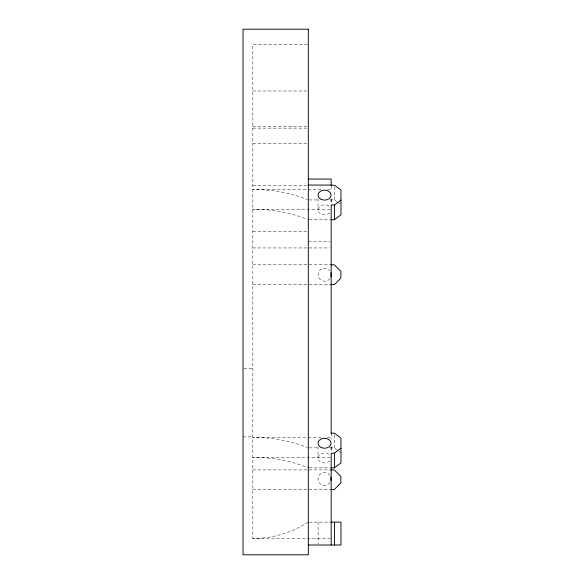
<?xml version="1.0" encoding="UTF-8"?>
<svg xmlns="http://www.w3.org/2000/svg" width="584" height="584" viewBox="0 0 584 584"><rect width="100%" height="100%" fill="white"/><g stroke="black" fill="none" stroke-linecap="round" stroke-linejoin="round"><path stroke-width="0.44" stroke-dasharray="2.92 2.19" d="M307.418 44.545L252.821 44.545L252.821 538.477L330.267 538.477M252.821 90.995L308.323 90.995M252.821 126.728L308.323 126.728M252.821 128.13L307.418 128.13M252.821 143.489L307.418 143.489M252.821 185.602L307.491 185.602M321.156 189.45L252.821 189.45A102.222 65.707 0 0 1 307.418 199.604M327.536 189.45L331.179 189.45M309.148 199.94L319.178 199.94M330.128 199.94L334.683 199.94L336.778 201.546M330.267 209.233L252.821 209.233A102.222 65.707 0 0 1 307.418 219.387M309.14 219.723L329.923 219.723M252.821 231.622L307.418 231.622M308.323 241.418L330.303 241.418M252.821 247.944L330.267 247.944M252.821 264.808L330.267 264.808M252.821 284.663L330.267 284.663M243.915 368.307L252.821 368.307M243.024 436.876L252.821 436.876M321.156 437.387L252.821 437.387A102.222 65.707 0 0 1 307.418 447.541M327.536 437.387L331.179 437.387M309.14 447.877L319.083 447.877M329.923 447.877L334.442 447.877L338.362 450.877M330.267 457.352L252.821 457.352A102.222 65.707 0 0 1 308.235 467.842M309.14 467.842L329.923 467.842M252.821 469.908L330.267 469.908M252.821 489.501L330.267 489.501M309.14 522.147L329.931 522.147M337.479 202.086L340.275 204.225M339.019 451.381L340.976 452.877M334.683 186.975L334.683 199.94M334.442 434.912L334.442 447.877M331.179 185.989L331.179 191.216M331.179 198.947L331.179 203.889M331.179 433.189L331.179 439.037M331.179 447.205L331.179 451.746M331.091 199.451L331.091 203.772M331.091 446.709L331.091 451.892M318.119 522.147L318.119 544.127M318.032 198.589L318.032 209.817M318.032 446.709L318.032 457.944M308.235 522.147A102.222 102.222 0 0 1 252.821 538.477M329.843 460.878A6.533 5 0 0 1 320.193 461.659A6.533 5 0 0 1 320.193 454.221A6.533 5 0 0 1 329.843 455.002M329.843 212.758A6.533 5 0 0 1 320.193 213.54A6.533 5 0 0 1 320.193 206.101A6.533 5 0 0 1 329.843 206.882M329.931 278.575A6.533 6.533 0 0 1 320.28 279.59A6.533 6.533 0 0 1 320.28 269.881A6.533 6.533 0 0 1 329.931 270.896M330.069 482.413A6.533 6.533 0 0 1 320.331 483.946A6.533 6.533 0 0 1 320.171 474.091A6.533 6.533 0 0 1 329.953 475.303"/><path stroke-width="0.88" d="M331.179 433.751L331.179 205.035L334.442 205.035L340.976 200.071M330.829 219.723L334.442 219.723L340.976 214.766L340.976 190.07L334.683 185.252L331.179 185.252M331.179 545.003L331.179 453.155L334.442 453.155L340.976 448.191M330.829 467.842L334.442 467.842L340.976 462.886L340.976 438.19L334.442 433.189L331.179 433.189M308.323 179.054L331.179 179.054L331.179 185.289M308.323 185.07L331.179 185.07M330.726 264.808L334.325 264.808L340.859 271.334L340.859 278.137L334.325 284.663L330.726 284.663M330.726 469.908L334.325 469.908L340.859 476.442L340.859 482.968L334.325 489.501L330.726 489.501M330.829 522.147L340.976 522.147L340.976 545.003L308.323 545.003M334.442 205.035L334.442 219.723M334.442 453.155L334.442 467.842M334.442 522.147L334.442 545.003M330.858 272.721A6.533 6.533 0 0 1 330.858 276.758M330.814 477.15A6.533 6.533 0 0 1 330.873 480.53M308.323 29.2L243.024 29.2L243.024 554.8L308.323 554.8L308.323 29.2M321.295 447.585A6.533 5 0 0 0 331.091 443.249A6.533 5 0 0 0 321.295 438.92A6.533 5 0 0 0 321.295 447.585M321.295 199.458A6.533 5 0 0 0 331.091 195.129A6.533 5 0 0 0 321.295 190.8A6.533 5 0 0 0 321.295 199.458"/></g></svg>
